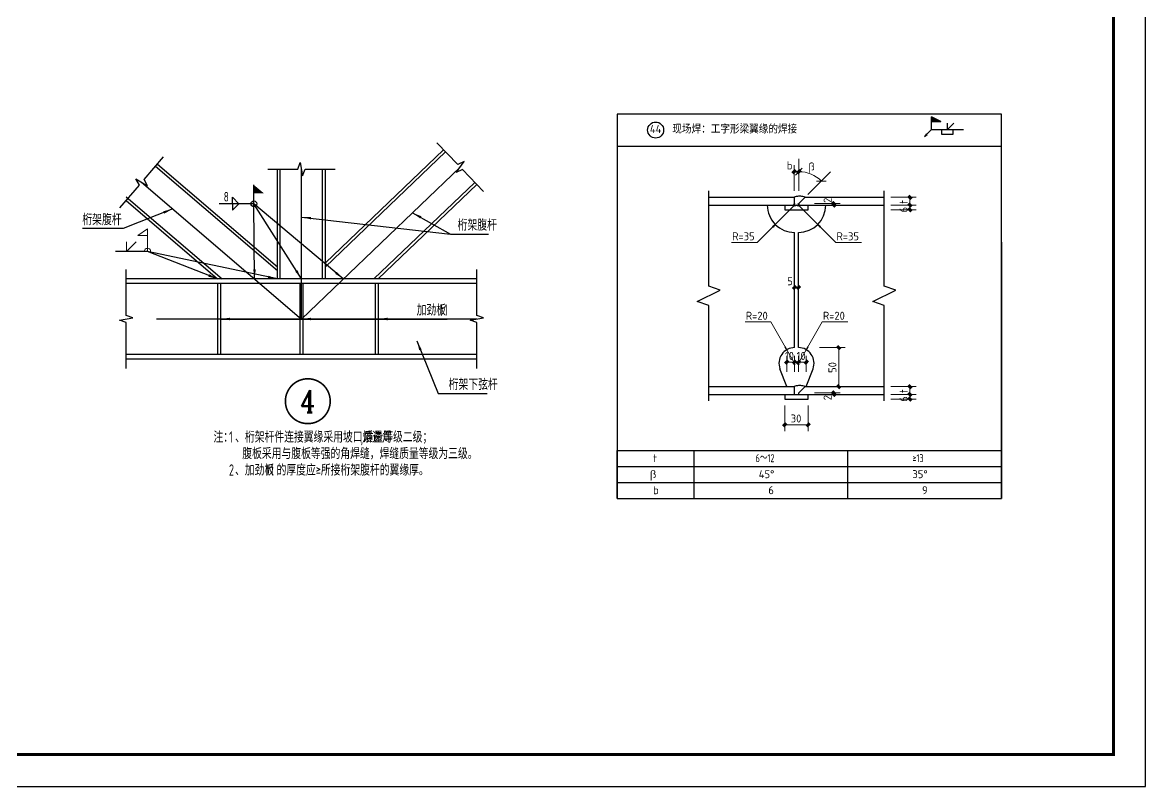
# Model space of a CAD drawing. Extents: x 712773 to 1022356, y -298958 to 209542.
# Drawn here: x 747783 to 765323, y -265658 to -253732 of the extents above; entities that cross this region are included whole.
import ezdxf
from ezdxf.enums import TextEntityAlignment as Align

# ---------------------------------------------------------------- set-up
doc = ezdxf.new("R2010")
doc.units = 0
doc.header["$LTSCALE"] = 500
doc.header["$MEASUREMENT"] = 0
doc.linetypes.add('DOTE', pattern=[2.42, 2, -0.2, 0.02, -0.2])
doc.layers.get('0').update_dxf_attribs({"linetype": 'CONTINUOUS'})
for name, color, linetype in [('2001', 4, 'CONTINUOUS'), ('2002', 3, 'CONTINUOUS'), ('AXIS', 3, 'CONTINUOUS'), ('DIM', 3, 'CONTINUOUS'), ('DIM_IDEN', 6, 'CONTINUOUS'), ('DIM_LEAD', 3, 'CONTINUOUS'), ('DIM_SYMB', 3, 'CONTINUOUS'), ('DOTE', 1, 'DOTE'), ('PUB_TEXT', 7, 'CONTINUOUS'), ('T-TK', 157, 'CONTINUOUS'), ('TEXT', 3, 'CONTINUOUS'), ('加劲板', 6, 'CONTINUOUS'), ('照明平面标注层', 111, 'CONTINUOUS')]:
    doc.layers.add(name, color=color, linetype=linetype)
for name, color, linetype, lineweight in [('字符标注', 9, 'CONTINUOUS', 18), ('尺寸标注', 3, 'CONTINUOUS', 18), ('焊缝标注', 9, 'CONTINUOUS', 18)]:
    doc.layers.add(name, color=color, linetype=linetype, lineweight=lineweight)
doc.styles.add('_TCH_LABEL', font='COMPLEX', dxfattribs={"bigfont": 'GBCBIG'})
doc.styles.add('HZ', font='tssdeng.shx', dxfattribs={"bigfont": 'hztxt.shx'})
doc.styles.add('STANDARD_yjk_yjk', font='yjkeng.shx', dxfattribs={"bigfont": 'yjkchn.shx'})
doc.styles.add('TSSD_Rein', font='tssdeng.shx', dxfattribs={"width": 0.7, "bigfont": 'hztxt.shx'})

# ---------------------------------------------------------------- blocks, each defined once
blk = doc.blocks.new('sbghregsbghsegb')
at = {"layer": 'T-TK'}
for p, q in [((118900, -84100), (118900, -24700)), ((13800, -84100), (118900, -84100))]:
    blk.add_line(p, q, dxfattribs=at)
at = {"layer": 'T-TK', "const_width": 100}
blk.add_lwpolyline([(16300, -83100), (117900, -83100), (117900, -25700), (16300, -25700)], close=True, dxfattribs=at)
blk = doc.blocks.new('wagfgwwgegva')
at = {"layer": 'DIM'}
blk.add_hatch(color=256, dxfattribs=at).paths.add_polyline_path([(2079798.1, -2210218.1), (2079766.1, -2210191.6), (2079766.1, -2210218.1)])
for p, q in [((2079839.6, -2210484.9), (2079839.6, -2210141.9)), ((2079848.6, -2210484.9), (2079848.6, -2210141.9)), ((2079980.6, -2210484.9), (2079980.6, -2210141.9)), ((2079989.6, -2210484.9), (2079989.6, -2210141.9)), ((2080462.3, -2210484.9), (2079367, -2210484.9)), ((2080462.3, -2210498.9), (2079367, -2210498.9)), ((2080462.3, -2210720.9), (2079367, -2210720.9)), ((2080462.3, -2210734.9), (2079367, -2210734.9))]:
    blk.add_line(p, q)
for points in [[(2079989.6, -2210434.3), (2080358.6, -2210081.4)], [(2079989.6, -2210446.8), (2080364.8, -2210087.9)], [(2079458.6, -2210133.3), (2079839.6, -2210459)], [(2079464.5, -2210126.5), (2079839.6, -2210447.1)], [(2080140.8, -2210484.9), (2080456.1, -2210183.3)], [(2080153.8, -2210484.9), (2080462.3, -2210189.8)], [(2079367, -2210228.7), (2079666.8, -2210484.9)], [(2079367, -2210240.5), (2079652.9, -2210484.9)]]:
    blk.add_lwpolyline(points)
at = {"layer": 'AXIS', "ltscale": 0.5}
for p, q in [((2079698.9, -2210250.1), (2079698.9, -2210229.7)), ((2079698.9, -2210229.7), (2079719.3, -2210250.1)), ((2079698.9, -2210250.1), (2079698.9, -2210270.5)), ((2079698.9, -2210270.5), (2079719.3, -2210250.1))]:
    blk.add_line(p, q, dxfattribs=at)
blk.add_circle((2079766.1, -2210250.1), 8.99, dxfattribs=at)
at = {"layer": 'DIM'}
blk.add_line((2079766.1, -2210250.1), (2079766.1, -2210191.6), dxfattribs=at)
at = {"layer": 'DIM_IDEN', "const_width": 5}
blk.add_lwpolyline([(2079864.5, -2210866.5, -1), (2080004.5, -2210866.5, -1)], format="xyb", close=True, dxfattribs=at)
at = {"layer": 'DIM_LEAD', "color": 0}
for p, q in [((2079765.9, -2210250.2), (2079657.8, -2210250.2)), ((2079768.4, -2210484.9), (2079765.9, -2210250.2)), ((2079914.6, -2210484.9), (2079765.9, -2210250.2)), ((2080045.3, -2210484.9), (2079765.9, -2210250.2)), ((2079512.6, -2210266.3), (2079358, -2210327.6)), ((2079512.6, -2210266.3), (2079358, -2210327.6)), ((2079512.6, -2210266.3), (2079358, -2210327.6)), ((2080261.4, -2210278.2), (2080380.2, -2210344.6)), ((2079914.6, -2210291.6), (2080380.2, -2210344.6)), ((2079914.6, -2210291.6), (2080380.2, -2210344.6)), ((2079358, -2210327.6), (2079230.3, -2210327.6)), ((2080380.2, -2210344.6), (2080498.5, -2210344.6)), ((2079433.7, -2210399.2), (2079333.6, -2210399.2)), ((2079652.9, -2210484.9), (2079433.7, -2210399.2)), ((2079839.6, -2210484.9), (2079433.7, -2210399.2)), ((2079661.9, -2210609.9), (2080243.1, -2210609.9)), ((2079914.6, -2210609.9), (2080243.1, -2210609.9)), ((2080153.8, -2210609.9), (2080243.1, -2210609.9)), ((2080243.1, -2210609.9), (2080369.7, -2210609.9)), ((2080274.9, -2210678.2), (2080342, -2210842.4)), ((2080342, -2210842.4), (2080495.1, -2210842.4))]:
    blk.add_line(p, q, dxfattribs=at)
for points in [[(2079512.6, -2210266.3, 0, 8, 0), (2079484.7, -2210277.3, 0, 0, 0)], [(2079512.6, -2210266.3, 0, 8, 0), (2079484.7, -2210277.3, 0, 0, 0)], [(2079512.6, -2210266.3, 0, 8, 0), (2079484.7, -2210277.3, 0, 0, 0)], [(2079914.6, -2210291.6, 0, 8, 0), (2079944.4, -2210295, 0, 0, 0)], [(2079914.6, -2210291.6, 0, 8, 0), (2079944.4, -2210295, 0, 0, 0)], [(2080261.4, -2210278.2, 0, 8, 0), (2080287.6, -2210292.8, 0, 0, 0)], [(2079768.4, -2210484.9, 0, 8, 0), (2079768, -2210454.9, 0, 0, 0)], [(2079914.6, -2210484.9, 0, 8, 0), (2079898.6, -2210459.5, 0, 0, 0)], [(2080045.3, -2210484.9, 0, 8, 0), (2080022.3, -2210465.6, 0, 0, 0)], [(2079652.9, -2210484.9, 0, 8, 0), (2079625, -2210473.9, 0, 0, 0)], [(2079839.6, -2210484.9, 0, 8, 0), (2079810.3, -2210478.7, 0, 0, 0)], [(2079661.9, -2210609.9, 0, 8, 0), (2079691.9, -2210609.9, 0, 0, 0)], [(2079914.6, -2210609.9, 0, 8, 0), (2079944.6, -2210609.9, 0, 0, 0)], [(2080153.8, -2210609.9, 0, 8, 0), (2080183.8, -2210609.9, 0, 0, 0)], [(2080274.9, -2210678.2, 0, 8, 0), (2080286.3, -2210706, 0, 0, 0)]]:
    blk.add_lwpolyline(points, format="xyseb", dxfattribs=at)
at = {"layer": 'DIM_SYMB', "color": 0}
for points in [[(2080483, -2210211.4), (2080418.2, -2210143.7), (2080397.8, -2210152.7), (2080423, -2210118.3), (2080402.7, -2210127.4), (2080337.8, -2210059.7)], [(2079347.5, -2210263.3), (2079408.4, -2210192.1), (2079397.4, -2210172.6), (2079434.2, -2210194.3), (2079423, -2210174.9), (2079483.9, -2210103.7)], [(2079809.6, -2210141.9), (2079903.4, -2210141.9), (2079911, -2210120.9), (2079918.4, -2210162.9), (2079925.9, -2210141.9), (2080019.6, -2210141.9)], [(2079367, -2210764.9), (2079367, -2210621.1), (2079346, -2210613.5), (2079388, -2210606.1), (2079367, -2210598.6), (2079367, -2210454.9)], [(2080462.3, -2210764.9), (2080462.3, -2210621.1), (2080441.3, -2210613.5), (2080483.3, -2210606.1), (2080462.3, -2210598.6), (2080462.3, -2210454.9)]]:
    blk.add_lwpolyline(points, dxfattribs=at)
at = {"layer": 'DOTE'}
for p, q in [((2079914.6, -2210609.9), (2079914.6, -2210141.9)), ((2080462.3, -2210609.9), (2079367, -2210609.9))]:
    blk.add_line(p, q, dxfattribs=at)
blk.add_lwpolyline([(2079415.3, -2210183.1), (2079914.6, -2210609.9), (2080410, -2210136)], dxfattribs=at)
at = {"layer": '加劲板'}
for p, q in [((2079652.9, -2210498.9), (2079652.9, -2210720.9)), ((2079661.9, -2210498.9), (2079661.9, -2210720.9)), ((2079910.1, -2210498.9), (2079910.1, -2210720.9)), ((2079919.1, -2210498.9), (2079919.1, -2210720.9)), ((2080144.8, -2210498.9), (2080144.8, -2210720.9)), ((2080153.8, -2210498.9), (2080153.8, -2210720.9))]:
    blk.add_line(p, q, dxfattribs=at)
at = {"layer": '焊缝标注', "color": 7, "linetype": 'Continuous', "lineweight": 0}
for p, q in [((2079433.6, -2210328.9), (2079403.6, -2210348.9)), ((2079403.6, -2210348.9), (2079433.6, -2210348.9)), ((2079433.6, -2210348.9), (2079433.6, -2210328.9)), ((2079433.6, -2210399.2), (2079433.6, -2210348.9)), ((2079368.6, -2210399.2), (2079398.6, -2210369.2)), ((2079368.6, -2210399.2), (2079368.6, -2210369.2))]:
    blk.add_line(p, q, dxfattribs=at)
blk.add_arc((2079433.6, -2210399.2), 10, 348.1456, 180, dxfattribs=at)
at = {"layer": 'PUB_TEXT', "style": 'TSSD_Rein', "width": 0.7}
for s, p in [('桁架腹杆', (2079230.3, -2210317.1)), ('桁架腹杆', (2080402.6, -2210334.1)), ('加劲板', (2080274.5, -2210599.4)), ('t1', (2080348, -2210599.4)), ('桁架下弦杆', (2080374.7, -2210831.9))]:
    blk.add_text(s, height=35, dxfattribs=at).set_placement(p)
at = {"layer": 'PUB_TEXT', "style": '_TCH_LABEL', "width": 0.875}
blk.add_text('4', height=69.9, dxfattribs=at).set_placement((2079911.2, -2210901.5), (2079957.8, -2210901.5), align=Align.FIT)
at = {"layer": 'PUB_TEXT', "color": 0, "style": 'TSSD_Rein', "width": 0.7}
for s, p in [('注：', (2079639.7, -2210995.8)), ('1', (2079688.7, -2210995.8)), ('、桁架杆件连接翼缘采用坡口熔透焊', (2079707.5, -2210995.8)), ('质量等级二级；', (2080108.9, -2210995.8)), ('腹板采用与腹板等强的角焊缝，焊缝质量等级为三级。', (2079729.8, -2211047.4)), (',', (2080099.5, -2210995.8)), ('、加劲板', (2079707, -2211098.7)), ('的厚度应≥所接桁架腹杆的翼缘厚。', (2079837, -2211098.7)), ('2', (2079688.1, -2211098.7)), ('t1', (2079805, -2211098.7))]:
    blk.add_text(s, height=35, dxfattribs=at).set_placement(p)
at = {"layer": 'TEXT', "style": 'HZ', "width": 0.75}
blk.add_text('8', height=30, dxfattribs=at).set_placement((2079671.8, -2210243.2))

msp = doc.modelspace()

# ---------------------------------------------------------------- hatches: boundary and pattern name
msp.add_hatch(color=256).paths.add_polyline_path([(761978.2, -255205.3), (761978.2, -255280.3), (762128.2, -255280.3)], flags=0)

# ---------------------------------------------------------------- linework, layer by layer
at = {"layer": '2001'}
for p, q in [((758501.2, -256461.3, 50), (759835.6, -256461.3, 50)), ((758501.2, -256583.2, 50), (761243, -256583.2, 50)), ((760006.2, -256461.3, 50), (761243, -256461.3, 50)), ((759841.6, -258807.1, 50), (759841.6, -257009.7, 50)), ((759902.6, -258807.1, 50), (759902.6, -257009.7, 50)), ((759719.8, -259416.4, 50), (759613.8, -259137.3, 50)), ((760024.4, -259416.4, 50), (760130.4, -259137.3, 50)), ((758501.2, -259416.4, 50), (759835.6, -259416.4, 50)), ((760006.2, -259416.4, 50), (761243, -259416.4, 50)), ((758501.2, -259538.2, 50), (761243, -259538.2, 50))]:
    msp.add_line(p, q, dxfattribs=at)
at = {"layer": '2001', "color": 7, "true_color": 0xffffff}
for p, q in [((759852, -256455.3, 50), (759835.6, -256461.3, 50)), ((759835.6, -256461.3, 50), (759835.6, -256583.2, 50)), ((759835.6, -256583.2, 50), (759908.7, -256583.2, 50)), ((759868.8, -256450.5, 50), (759852, -256455.3, 50)), ((759886, -256447, 50), (759868.8, -256450.5, 50)), ((759903.4, -256445, 50), (759886, -256447, 50)), ((759920.9, -256444.3, 50), (759903.4, -256445, 50)), ((759908.7, -256558.8, 50), (760006.2, -256461.3, 50)), ((759908.7, -256583.2, 50), (759908.7, -256558.8, 50)), ((759938.3, -256445, 50), (759920.9, -256444.3, 50)), ((759955.7, -256447, 50), (759938.3, -256445, 50)), ((759972.9, -256450.5, 50), (759955.7, -256447, 50)), ((759989.7, -256455.3, 50), (759972.9, -256450.5, 50)), ((760006.2, -256461.3, 50), (759989.7, -256455.3, 50)), ((759852, -259410.3, 50), (759835.6, -259416.4, 50)), ((759835.6, -259416.4, 50), (759835.6, -259538.2, 50)), ((759868.8, -259405.5, 50), (759852, -259410.3, 50)), ((759886, -259402.1, 50), (759868.8, -259405.5, 50)), ((759903.4, -259400, 50), (759886, -259402.1, 50)), ((759920.9, -259399.3, 50), (759903.4, -259400, 50)), ((759908.7, -259513.9, 50), (760006.2, -259416.4, 50)), ((759938.3, -259400, 50), (759920.9, -259399.3, 50)), ((759955.7, -259402.1, 50), (759938.3, -259400, 50)), ((759972.9, -259405.5, 50), (759955.7, -259402.1, 50)), ((759989.7, -259410.3, 50), (759972.9, -259405.5, 50)), ((760006.2, -259416.4, 50), (759989.7, -259410.3, 50)), ((759835.6, -259538.2, 50), (759908.7, -259538.2, 50)), ((759908.7, -259538.2, 50), (759908.7, -259513.9, 50))]:
    msp.add_line(p, q, dxfattribs=at)
at = {"layer": '2001'}
for centre, radius, start, end in [((759841.6, -256583.2, 50), 426.5, 180, 270.00001), ((759902.6, -256583.2, 50), 426.5, 270, 0), ((759841.6, -259050.8, 50), 243.7, 90, 200.79658), ((759902.6, -259050.8, 50), 243.7, 339.20343, 90)]:
    msp.add_arc(centre, radius, start, end, dxfattribs=at)
at = {"layer": '2002', "color": 253, "true_color": 0xadadad}
for p, q in [((757072.1, -255161.3, 50), (757072.1, -261161.3, 50)), ((763072.1, -255161.3, 50), (757072.1, -255161.3, 50)), ((761978.2, -255205.3, 50), (762128.2, -255280.3, 50)), ((761978.2, -255405.3, 50), (761978.2, -255205.3, 50)), ((763072.1, -261161.3, 50), (763072.1, -255161.3, 50)), ((762128.2, -255280.3, 50), (761978.2, -255280.3, 50)), ((762228.2, -255405.3, 50), (762228.2, -255305.3, 50)), ((762228.2, -255405.3, 50), (762328.2, -255305.3, 50)), ((761907.5, -255476, 50), (761978.2, -255405.3, 50)), ((761978.2, -255405.3, 50), (762478.2, -255405.3, 50)), ((762140.7, -255480.3, 50), (762140.7, -255405.3, 50)), ((762140.7, -255405.3, 50), (762315.7, -255405.3, 50)), ((762315.7, -255480.3, 50), (762140.7, -255480.3, 50)), ((762315.7, -255405.3, 50), (762315.7, -255480.3, 50)), ((757072.1, -255661.3, 50), (763072.1, -255661.3, 50)), ((763072.1, -257161.3), (763072.1, -261161.3)), ((757072.1, -260411.3, 50), (758272.1, -260411.3, 50)), ((757072.1, -260661.3, 50), (757072.1, -260411.3, 50)), ((758272.1, -260411.3, 50), (760672.1, -260411.3, 50)), ((758272.1, -260661.3, 50), (758272.1, -260411.3, 50)), ((760672.1, -260411.3, 50), (763072.1, -260411.3, 50)), ((760672.1, -260661.3, 50), (760672.1, -260411.3, 50)), ((763072.1, -260661.3), (763072.1, -260411.3)), ((763072.1, -260661.3, 50), (763072.1, -260411.3, 50)), ((757072.1, -260661.3, 50), (758272.1, -260661.3, 50)), ((757072.1, -260911.3, 50), (757072.1, -260661.3, 50)), ((758272.1, -260661.3, 50), (760672.1, -260661.3, 50)), ((758272.1, -260911.3, 50), (758272.1, -260661.3, 50)), ((760672.1, -260661.3, 50), (763072.1, -260661.3, 50)), ((760672.1, -260911.3, 50), (760672.1, -260661.3, 50)), ((763072.1, -260911.3), (763072.1, -260661.3)), ((763072.1, -260911.3, 50), (763072.1, -260661.3, 50)), ((757072.1, -260911.3, 50), (758272.1, -260911.3, 50)), ((757072.1, -261161.3, 50), (757072.1, -260911.3, 50)), ((758272.1, -260911.3, 50), (760672.1, -260911.3, 50)), ((758272.1, -261161.3, 50), (758272.1, -260911.3, 50)), ((760672.1, -260911.3, 50), (763072.1, -260911.3, 50)), ((760672.1, -261161.3, 50), (760672.1, -260911.3, 50)), ((763072.1, -261161.3), (763072.1, -260911.3)), ((763072.1, -261161.3, 50), (763072.1, -260911.3, 50)), ((757072.1, -261161.3, 50), (758272.1, -261161.3, 50)), ((757072.1, -261161.3, 50), (763072.1, -261161.3, 50)), ((758272.1, -261161.3, 50), (760672.1, -261161.3, 50)), ((760672.1, -261161.3, 50), (763072.1, -261161.3, 50))]:
    msp.add_line(p, q, dxfattribs=at)
at = {"layer": '2002', "color": 7, "true_color": 0xffffff}
for p, q in [((758501.2, -257849.8, 50), (758501.2, -256361.3, 50)), ((761243, -257849.8, 50), (761243, -256361.3, 50)), ((758321.2, -258089.8, 50), (758681.2, -257909.8, 50)), ((758681.2, -257909.8, 50), (758501.2, -257849.8, 50)), ((761063, -258089.8, 50), (761423, -257909.8, 50)), ((761423, -257909.8, 50), (761243, -257849.8, 50)), ((758501.2, -258149.8, 50), (758321.2, -258089.8, 50)), ((758501.2, -259638.2, 50), (758501.2, -258149.8, 50)), ((761243, -258149.8, 50), (761063, -258089.8, 50)), ((761243, -259638.2, 50), (761243, -258149.8, 50))]:
    msp.add_line(p, q, dxfattribs=at)
at = {"layer": '2002', "color": 3, "true_color": 0x00ff00}
for p, q in [((759689.3, -256583.2, 50), (759689.3, -256656.3, 50)), ((760054.9, -256656.3, 50), (760054.9, -256583.2, 50)), ((759689.3, -256656.3, 50), (760054.9, -256656.3, 50)), ((759689.3, -259538.2, 50), (759689.3, -259611.3, 50)), ((760054.9, -259611.3, 50), (760054.9, -259538.2, 50)), ((759689.3, -259611.3, 50), (760054.9, -259611.3, 50))]:
    msp.add_line(p, q, dxfattribs=at)
at = {"layer": '2002', "color": 253}
for p, q in [((763072.1, -258194.7), (763072.1, -261161.3)), ((763072.1, -260911.3), (763072.1, -260661.3)), ((763072.1, -261161.3), (763072.1, -260911.3))]:
    msp.add_line(p, q, dxfattribs=at)
at = {"layer": '2002', "elevation": -1650}
for points in [[(761978.2, -255280.3), (762128.2, -255280.3), (761978.2, -255205.3), (761978.2, -255205.3)], [(761911.9, -255480.4), (761903, -255471.6), (761872.1, -255511.3), (761872.1, -255511.3)]]:
    msp.add_lwpolyline(points, close=True, dxfattribs=at)
at = {"layer": '2002'}
msp.add_circle((757672.1, -255411.3, 50), 125, dxfattribs=at)
at = {"layer": '字符标注'}
for p, q in [((759908.7, -256361.3, 50), (759908.7, -255861.3, 50)), ((759961.7, -256008.3, 50), (759855.7, -256114.4, 50)), ((760048.3, -256419.2, 50), (760401.9, -256065.6, 50)), ((760335.4, -256207, 50), (760185.4, -256207.1, 50)), ((759841.6, -256583.2, 50), (759540.1, -256884.8, 50)), ((759902.6, -256583.2, 50), (760204.2, -256884.8, 50)), ((759540.1, -256884.8, 50), (759257.2, -257167.6, 50)), ((760204.2, -256884.8, 50), (760487, -257167.6, 50)), ((759257.2, -257167.6, 50), (758857.2, -257167.6, 50)), ((760487, -257167.6, 50), (760887, -257167.6, 50)), ((759470, -258407.1, 50), (759070, -258407.1, 50)), ((759719.8, -258839.7, 50), (759470, -258407.1, 50)), ((760024.4, -258839.7, 50), (760274.2, -258407.1, 50)), ((760274.2, -258407.1, 50), (760674.2, -258407.1, 50)), ((759841.6, -259050.8, 50), (759719.8, -258839.7, 50)), ((759902.6, -259050.8, 50), (760024.4, -258839.7, 50))]:
    msp.add_line(p, q, dxfattribs=at)
at = {"layer": '字符标注', "const_width": 50}
for points in [[(759844.1, -256583.2, 1), (759839.1, -256583.2, 1), (759844.1, -256583.2)], [(759905.1, -256583.2, 1), (759900.1, -256583.2, 1), (759905.1, -256583.2)], [(759844.1, -259050.8, 1), (759839.1, -259050.8, 1), (759844.1, -259050.8)], [(759905.1, -259050.8, 1), (759900.1, -259050.8, 1), (759905.1, -259050.8)]]:
    msp.add_lwpolyline(points, format="xyb", close=True, dxfattribs=at)
at = {"layer": '字符标注', "elevation": -1650}
for points in [[(759540.1, -256884.8), (759499.4, -256914.8), (759510, -256925.4), (759510, -256925.4)], [(760204.2, -256884.8), (760234.2, -256925.4), (760244.8, -256914.8), (760244.8, -256914.8)], [(759719.8, -258839.7), (759701.3, -258792.7), (759688.3, -258800.2), (759688.3, -258800.2)], [(760024.4, -258839.7), (760055.9, -258800.2), (760042.9, -258792.7), (760042.9, -258792.7)]]:
    msp.add_lwpolyline(points, close=True, dxfattribs=at)
at = {"layer": '字符标注'}
msp.add_arc((759908.7, -256558.8, 50), 497.5, 44.99986, 90.00018, dxfattribs=at)
at = {"layer": '尺寸标注'}
for p, q in [((759835.6, -256361.3, 50), (759835.6, -255961.3, 50)), ((759835.6, -256061.3, 50), (759908.7, -256061.3, 50)), ((759908.7, -256361.3, 50), (759908.7, -255961.3, 50)), ((760154.9, -256558.8, 50), (760554.9, -256558.8, 50)), ((760154.9, -256583.2, 50), (760554.9, -256583.2, 50)), ((760454.9, -256558.8, 50), (760454.9, -256583.2, 50)), ((761343, -256461.3, 50), (761743, -256461.3, 50)), ((761343, -256583.2, 50), (761743, -256583.2, 50)), ((761343, -256583.2, 50), (761743, -256583.2, 50)), ((761643, -256461.3, 50), (761643, -256583.2, 50)), ((761643, -256583.2, 50), (761643, -256656.3, 50)), ((761343, -256656.3, 50), (761743, -256656.3, 50)), ((759841.6, -257898.4, 50), (759841.6, -257768.4, 50)), ((759902.6, -257898.4, 50), (759902.6, -257768.4, 50)), ((759841.6, -257868.4, 50), (759902.6, -257868.4, 50)), ((760230.4, -258807.1, 50), (760630.4, -258807.1, 50)), ((760530.4, -258807.1, 50), (760530.4, -259416.4, 50)), ((759719.8, -259183.6, 50), (759719.8, -258933.6, 50)), ((759719.8, -259033.6, 50), (759841.6, -259033.6, 50)), ((759841.6, -259183.6, 50), (759841.6, -258933.6, 50)), ((759902.6, -259183.6, 50), (759902.6, -258933.6, 50)), ((759902.6, -259033.6, 50), (760024.4, -259033.6, 50)), ((760024.4, -259183.6, 50), (760024.4, -258933.6, 50)), ((760230.4, -259416.4, 50), (760630.4, -259416.4, 50)), ((761343, -259416.4, 50), (761743, -259416.4, 50)), ((761643, -259416.4, 50), (761643, -259538.2, 50)), ((760154.9, -259513.9, 50), (760554.9, -259513.9, 50)), ((760154.9, -259538.2, 50), (760554.9, -259538.2, 50)), ((760454.9, -259513.9, 50), (760454.9, -259538.2, 50)), ((761343, -259538.2, 50), (761743, -259538.2, 50)), ((761343, -259538.2, 50), (761743, -259538.2, 50)), ((761643, -259538.2, 50), (761643, -259611.3, 50)), ((759689.3, -259711.3, 50), (759689.3, -260111.3, 50)), ((760054.9, -259711.3, 50), (760054.9, -260111.3, 50)), ((761343, -259611.3, 50), (761743, -259611.3, 50)), ((760054.9, -260011.3, 50), (759689.3, -260011.3, 50))]:
    msp.add_line(p, q, dxfattribs=at)
at = {"layer": '尺寸标注', "const_width": 50}
for points in [[(759810.6, -256086.3), (759860.6, -256036.3)], [(759883.7, -256086.3), (759933.7, -256036.3)], [(761618, -256436.3), (761668, -256486.3)], [(760429.9, -256533.8), (760479.9, -256583.8)], [(760429.9, -256558.2), (760479.9, -256608.2)], [(761618, -256558.2), (761668, -256608.2)], [(761618, -256558.2), (761668, -256608.2)], [(761618, -256631.3), (761668, -256681.3)], [(759816.6, -257893.4), (759866.6, -257843.4)], [(759877.6, -257893.4), (759927.6, -257843.4)], [(760505.4, -258782.1), (760555.4, -258832.1)], [(759694.8, -259058.6), (759744.8, -259008.6)], [(759816.6, -259058.6), (759866.6, -259008.6)], [(759877.6, -259058.6), (759927.6, -259008.6)], [(759999.4, -259058.6), (760049.4, -259008.6)], [(760505.4, -259391.4), (760555.4, -259441.4)], [(761618, -259391.4), (761668, -259441.4)], [(760429.9, -259488.9), (760479.9, -259538.9)], [(760429.9, -259513.2), (760479.9, -259563.2)], [(761618, -259513.2), (761668, -259563.2)], [(761618, -259513.2), (761668, -259563.2)], [(761618, -259586.3), (761668, -259636.3)], [(759664.3, -260036.3), (759714.3, -259986.3)], [(760029.9, -260036.3), (760079.9, -259986.3)]]:
    msp.add_lwpolyline(points, dxfattribs=at)

# ---------------------------------------------------------------- block references
at = {"color": 0, "xscale": 5, "yscale": 5, "zscale": 5}
msp.add_blockref('wagfgwwgegva', (-9647433.3, 10794689), dxfattribs=at)
at = {"layer": '照明平面标注层', "xscale": 0.5, "yscale": 0.5, "zscale": 0.5}
msp.add_blockref('sbghregsbghsegb', (705873, -223607.5), dxfattribs=at)

# ---------------------------------------------------------------- texts
at = {"layer": '2002', "color": 253, "linetype": 'Continuous', "true_color": 0xadadad, "style": 'STANDARD_yjk_yjk'}
for s, p in [('44', (757582.1, -255457.6, 50)), ('现场焊：工字形梁翼缘的焊接', (757932.1, -255463.8, 50)), ('t', (757632.1, -260595.1, 50)), ('β', (757582.1, -260845.1, 50)), ('45°', (759282.1, -260845.1, 50)), ('35°', (761682.1, -260845.1, 50)), ('b', (757632.1, -261095.1, 50)), ('6', (759432.1, -261095.1, 50)), ('9', (761832.1, -261095.1, 50))]:
    msp.add_text(s, height=125, dxfattribs=at).set_placement(p)
at = {"layer": '2002', "color": 253, "linetype": 'Continuous', "true_color": 0xadadad, "style": 'TSSD_Rein', "width": 0.7}
for s, p in [('6～12', (759232.1, -260595.1, 50)), ('≥13', (761682.1, -260595.1, 50))]:
    msp.add_text(s, height=125, dxfattribs=at).set_placement(p)
at = {"layer": '字符标注', "linetype": 'Continuous', "style": 'STANDARD_yjk_yjk'}
for s, p in [('β', (760056.9, -256042.5, 50)), ('R=35', (758867.2, -257132.6, 50)), ('R=35', (760497, -257132.6, 50)), ('R=20', (759080, -258372.1, 50)), ('R=20', (760284.2, -258372.1, 50))]:
    msp.add_text(s, height=125, dxfattribs=at).set_placement(p)
at = {"layer": '尺寸标注', "linetype": 'Continuous', "style": 'STANDARD_yjk_yjk'}
for s, p in [('b', (759720.6, -256026.3, 50)), ('5', (759726.6, -257833.4, 50)), ('10', (759690.7, -258998.6, 50)), ('10', (759873.5, -258998.6, 50)), ('30', (759782.1, -259976.3, 50))]:
    msp.add_text(s, height=125, dxfattribs=at).set_placement(p)
for s, p in [('2', (760419.9, -256548.2, 50)), ('t', (761608, -256562.3, 50)), ('6', (761608, -256698.2, 50)), ('50', (760495.4, -259201.7, 50)), ('2', (760419.9, -259628.9, 50)), ('t', (761608, -259517.3, 50)), ('6', (761608, -259653.2, 50))]:
    msp.add_text(s, height=125, rotation=90, dxfattribs=at).set_placement(p)

doc.saveas('drawing.dxf')
